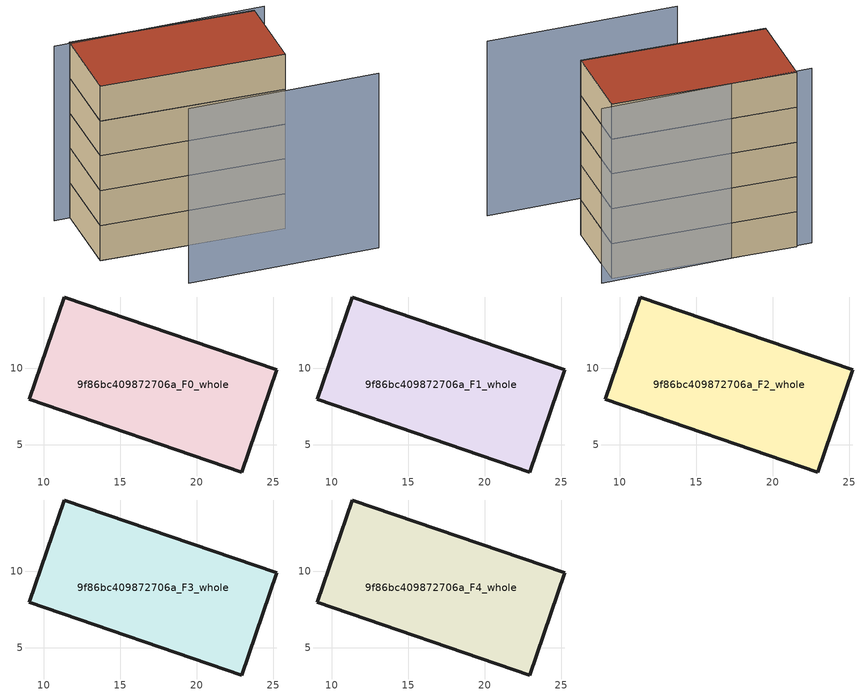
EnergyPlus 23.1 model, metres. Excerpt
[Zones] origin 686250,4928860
9f86bc409872706a_F0_whole
 floor ground (EU_floor_Construction): 22.93,3.21 25.22,9.87 11.34,14.64 9.06,7.97 z0
 wall outside (EU_wall_Construction): 11.34,14.64 25.22,9.87 22.93,3.21 9.06,7.97 11.34,14.64 z0:3
9f86bc409872706a_F1_whole
 floor to 9f86bc409872706a_F0_whole (EU_floor_Construction): 22.93,3.21 25.22,9.87 11.34,14.64 9.05,7.97 z3
 wall outside (EU_wall_Construction): 11.34,14.64 25.22,9.87 22.93,3.21 9.06,7.97 11.34,14.64 z3:6
9f86bc409872706a_F2_whole
 floor to 9f86bc409872706a_F1_whole (EU_floor_Construction): 22.93,3.21 25.22,9.87 11.34,14.64 9.05,7.97 z6
 wall outside (EU_wall_Construction): 11.34,14.64 25.22,9.87 22.93,3.21 9.06,7.97 11.34,14.64 z6:9
9f86bc409872706a_F3_whole
 floor to 9f86bc409872706a_F2_whole (EU_floor_Construction): 22.93,3.21 25.22,9.87 11.34,14.64 9.05,7.97 z9
 wall outside (EU_wall_Construction): 11.34,14.64 25.22,9.87 22.93,3.21 9.06,7.97 11.34,14.64 z9:12
9f86bc409872706a_F4_whole
 floor to 9f86bc409872706a_F3_whole (EU_floor_Construction): 22.93,3.21 25.22,9.87 11.34,14.64 9.05,7.97 z12
 wall outside (EU_wall_Construction): 11.34,14.64 25.22,9.87 22.93,3.21 9.06,7.97 11.34,14.64 z12:15
 roof outside (EU_roof_Construction): 25.22,9.87 22.93,3.21 9.06,7.97 11.34,14.64 z15
shading: 12.16,1.21 26.63,-3.38 / 26.22,9.92 10.08,14.83 z0:15
[Building]
EU S2 Campaign: North Axis=0; Terrain=City; Solar Distribution=FullExterior
[Site:Location]
Bologna: Latitude=44.5; Longitude=11.25; Time Zone=1; Elevation=37
[SizingPeriod:WeatherFileDays]
AnnualSizingPeriod: Begin Month=1; Begin Day of Month=1; End Month=12; End Day of Month=31; Day of Week for Start Day=Monday; Use Weather File Daylight Saving Period=No; Use Weather File Rain and Snow Indicators=No
[MATERIAL]
EU_InternalMass_Material: Roughness=MediumRough; Thickness=0.1; Conductivity=1; Density=1800; Specific Heat=900; Thermal Absorptance=0.9; Solar Absorptance=0.7; Visible Absorptance=0.7
[MATERIAL:NOMASS] Roughness=MediumRough; Thermal Absorptance=0.9; Solar Absorptance=0.7; Visible Absorptance=0.7
Name | Thermal Resistance
EU_wall_NoMass | 0.905828
EU_roof_NoMass | 0.37593
EU_floor_NoMass | 0.67114
[CONSTRUCTION]
EU_wall_Construction: EU_wall_NoMass
EU_roof_Construction: EU_roof_NoMass
EU_floor_Construction: EU_floor_NoMass
EU_InternalMass_Construction: EU_InternalMass_Material
[ZONE] Type=1; Multiplier=1; Ceiling Height=autocalculate; Volume=310.201; Floor Area=autocalculate; Part of Total Floor Area=Yes
9f86bc409872706a_F0_whole; 9f86bc409872706a_F1_whole; 9f86bc409872706a_F2_whole; 9f86bc409872706a_F3_whole; 9f86bc409872706a_F4_whole
[INTERNALMASS] Construction=EU_InternalMass_Construction; Surface Area=103.4
Name | Zone or ZoneList
9f86bc409872706a_F0_whole_EU_InternalMass | 9f86bc409872706a_F0_whole
9f86bc409872706a_F1_whole_EU_InternalMass | 9f86bc409872706a_F1_whole
9f86bc409872706a_F2_whole_EU_InternalMass | 9f86bc409872706a_F2_whole
9f86bc409872706a_F3_whole_EU_InternalMass | 9f86bc409872706a_F3_whole
9f86bc409872706a_F4_whole_EU_InternalMass | 9f86bc409872706a_F4_whole
[OTHEREQUIPMENT] Fuel Type=Electricity; Design Level Calculation Method=Watts/Area; Power per Zone Floor Area=1; Fraction Latent=0; Fraction Radiant=0; Fraction Lost=0; Carbon Dioxide Generation Rate=0; EndUse Subcategory=EU_Step8_InternalGains
Name | Zone or ZoneList or Space or SpaceList | Schedule
EU_Step8_InternalGain_9f86bc409872706a_F0_whole_f000 | 9f86bc409872706a_F0_whole | EU_Step8_GainSchedule_9f86bc409872706a_F0_whole_f000
EU_Step8_InternalGain_9f86bc409872706a_F1_whole_f000 | 9f86bc409872706a_F1_whole | EU_Step8_GainSchedule_9f86bc409872706a_F1_whole_f000
EU_Step8_InternalGain_9f86bc409872706a_F2_whole_f000 | 9f86bc409872706a_F2_whole | EU_Step8_GainSchedule_9f86bc409872706a_F2_whole_f000
EU_Step8_InternalGain_9f86bc409872706a_F3_whole_f000 | 9f86bc409872706a_F3_whole | EU_Step8_GainSchedule_9f86bc409872706a_F3_whole_f000
EU_Step8_InternalGain_9f86bc409872706a_F4_whole_f000 | 9f86bc409872706a_F4_whole | EU_Step8_GainSchedule_9f86bc409872706a_F4_whole_f000
[ZONEVENTILATION:DESIGNFLOWRATE] Schedule=EU_AlwaysOn; Design Flow Rate Calculation Method=AirChanges/Hour; Air Changes per Hour=0.73129; Ventilation Type=Natural; Fan Pressure Rise=0; Fan Total Efficiency=1; Constant Term Coefficient=1; Temperature Term Coefficient=0; Velocity Term Coefficient=0; Velocity Squared Term Coefficient=0; Minimum Indoor Temperature=-100; Maximum Indoor Temperature=100; Delta Temperature=-100; Minimum Outdoor Temperature=-100; Maximum Outdoor Temperature=100; Maximum Wind Speed=40
Name | Zone or ZoneList or Space or SpaceList
EU_ConstantAir_9f86bc409872706a_F0_whole | 9f86bc409872706a_F0_whole
EU_ConstantAir_9f86bc409872706a_F1_whole | 9f86bc409872706a_F1_whole
EU_ConstantAir_9f86bc409872706a_F2_whole | 9f86bc409872706a_F2_whole
EU_ConstantAir_9f86bc409872706a_F3_whole | 9f86bc409872706a_F3_whole
EU_ConstantAir_9f86bc409872706a_F4_whole | 9f86bc409872706a_F4_whole
[HVACTEMPLATE:THERMOSTAT] Constant Heating Setpoint=20; Constant Cooling Setpoint=50
EU_HeatOnly_9f86bc409872706a_F0_whole; EU_HeatOnly_9f86bc409872706a_F1_whole; EU_HeatOnly_9f86bc409872706a_F2_whole; EU_HeatOnly_9f86bc409872706a_F3_whole; EU_HeatOnly_9f86bc409872706a_F4_whole
[HVACTEMPLATE:ZONE:IDEALLOADSAIRSYSTEM] System Availability Schedule=EU_AlwaysOn; Maximum Heating Supply Air Temperature=50; Minimum Cooling Supply Air Temperature=13; Maximum Heating Supply Air Humidity Ratio=0.0156; Minimum Cooling Supply Air Humidity Ratio=0.0077; Heating Limit=NoLimit; Cooling Limit=NoLimit; Heating Availability Schedule=EU_AlwaysOn; Cooling Availability Schedule=EU_CoolingOff; Dehumidification Control Type=ConstantSensibleHeatRatio; Cooling Sensible Heat Ratio=0.7; Dehumidification Setpoint=60; Humidification Control Type=None; Humidification Setpoint=30; Outdoor Air Method=None; Outdoor Air Flow Rate per Person=0.00944; Outdoor Air Flow Rate per Zone Floor Area=0; Outdoor Air Flow Rate per Zone=0; Demand Controlled Ventilation Type=None; Outdoor Air Economizer Type=NoEconomizer; Heat Recovery Type=None; Sensible Heat Recovery Effectiveness=0.7; Latent Heat Recovery Effectiveness=0.65
Name | Template Thermostat
9f86bc409872706a_F0_whole | EU_HeatOnly_9f86bc409872706a_F0_whole
9f86bc409872706a_F1_whole | EU_HeatOnly_9f86bc409872706a_F1_whole
9f86bc409872706a_F2_whole | EU_HeatOnly_9f86bc409872706a_F2_whole
9f86bc409872706a_F3_whole | EU_HeatOnly_9f86bc409872706a_F3_whole
9f86bc409872706a_F4_whole | EU_HeatOnly_9f86bc409872706a_F4_whole
[SIZING:ZONE] Zone Cooling Design Supply Air Temperature Input Method=SupplyAirTemperature; Zone Cooling Design Supply Air Temperature=13; Zone Heating Design Supply Air Temperature Input Method=SupplyAirTemperature; Zone Heating Design Supply Air Temperature=50; Zone Cooling Design Supply Air Humidity Ratio=0.008; Zone Heating Design Supply Air Humidity Ratio=0.008; Cooling Design Air Flow Method=DesignDay; Cooling Design Air Flow Rate=0; Cooling Minimum Air Flow per Zone Floor Area=0.000762; Cooling Minimum Air Flow=0; Cooling Minimum Air Flow Fraction=0.2; Heating Design Air Flow Method=DesignDay; Heating Design Air Flow Rate=0; Heating Maximum Air Flow per Zone Floor Area=0.002032; Heating Maximum Air Flow=0.141576; Heating Maximum Air Flow Fraction=0.3; Account for Dedicated Outdoor Air System=No; Dedicated Outdoor Air System Control Strategy=NeutralSupplyAir; Dedicated Outdoor Air Low Setpoint Temperature for Design=autosize; Dedicated Outdoor Air High Setpoint Temperature for Design=autosize; Zone Load Sizing Method=Sensible Load Only No Latent Load; Zone Latent Cooling Design Supply Air Humidity Ratio Input Method=HumidityRatioDifference; Zone Cooling Design Supply Air Humidity Ratio Difference=0.005; Zone Latent Heating Design Supply Air Humidity Ratio Input Method=HumidityRatioDifference; Zone Humidification Design Supply Air Humidity Ratio Difference=0.005
9f86bc409872706a_F0_whole; 9f86bc409872706a_F1_whole; 9f86bc409872706a_F2_whole; 9f86bc409872706a_F3_whole; 9f86bc409872706a_F4_whole
[SCHEDULE:CONSTANT]
Name | Hourly Value
EU_AlwaysOn | 1
EU_CoolingOff | 0
[SCHEDULE:FILE] Column Number=1; Rows to Skip at Top=0; Number of Hours of Data=8760; Column Separator=Comma; Interpolate to Timestep=No; Minutes per Item=60; Adjust Schedule for Daylight Savings=Yes
Name | File
EU_Step8_GainSchedule_9f86bc409872706a_F0_whole_f000 | ../../schedules/9f86bc409872706a/9f86bc409872706a_F0_whole_f000_gain.csv
EU_Step8_GainSchedule_9f86bc409872706a_F1_whole_f000 | ../../schedules/9f86bc409872706a/9f86bc409872706a_F1_whole_f000_gain.csv
EU_Step8_GainSchedule_9f86bc409872706a_F2_whole_f000 | ../../schedules/9f86bc409872706a/9f86bc409872706a_F2_whole_f000_gain.csv
EU_Step8_GainSchedule_9f86bc409872706a_F3_whole_f000 | ../../schedules/9f86bc409872706a/9f86bc409872706a_F3_whole_f000_gain.csv
EU_Step8_GainSchedule_9f86bc409872706a_F4_whole_f000 | ../../schedules/9f86bc409872706a/9f86bc409872706a_F4_whole_f000_gain.csv
